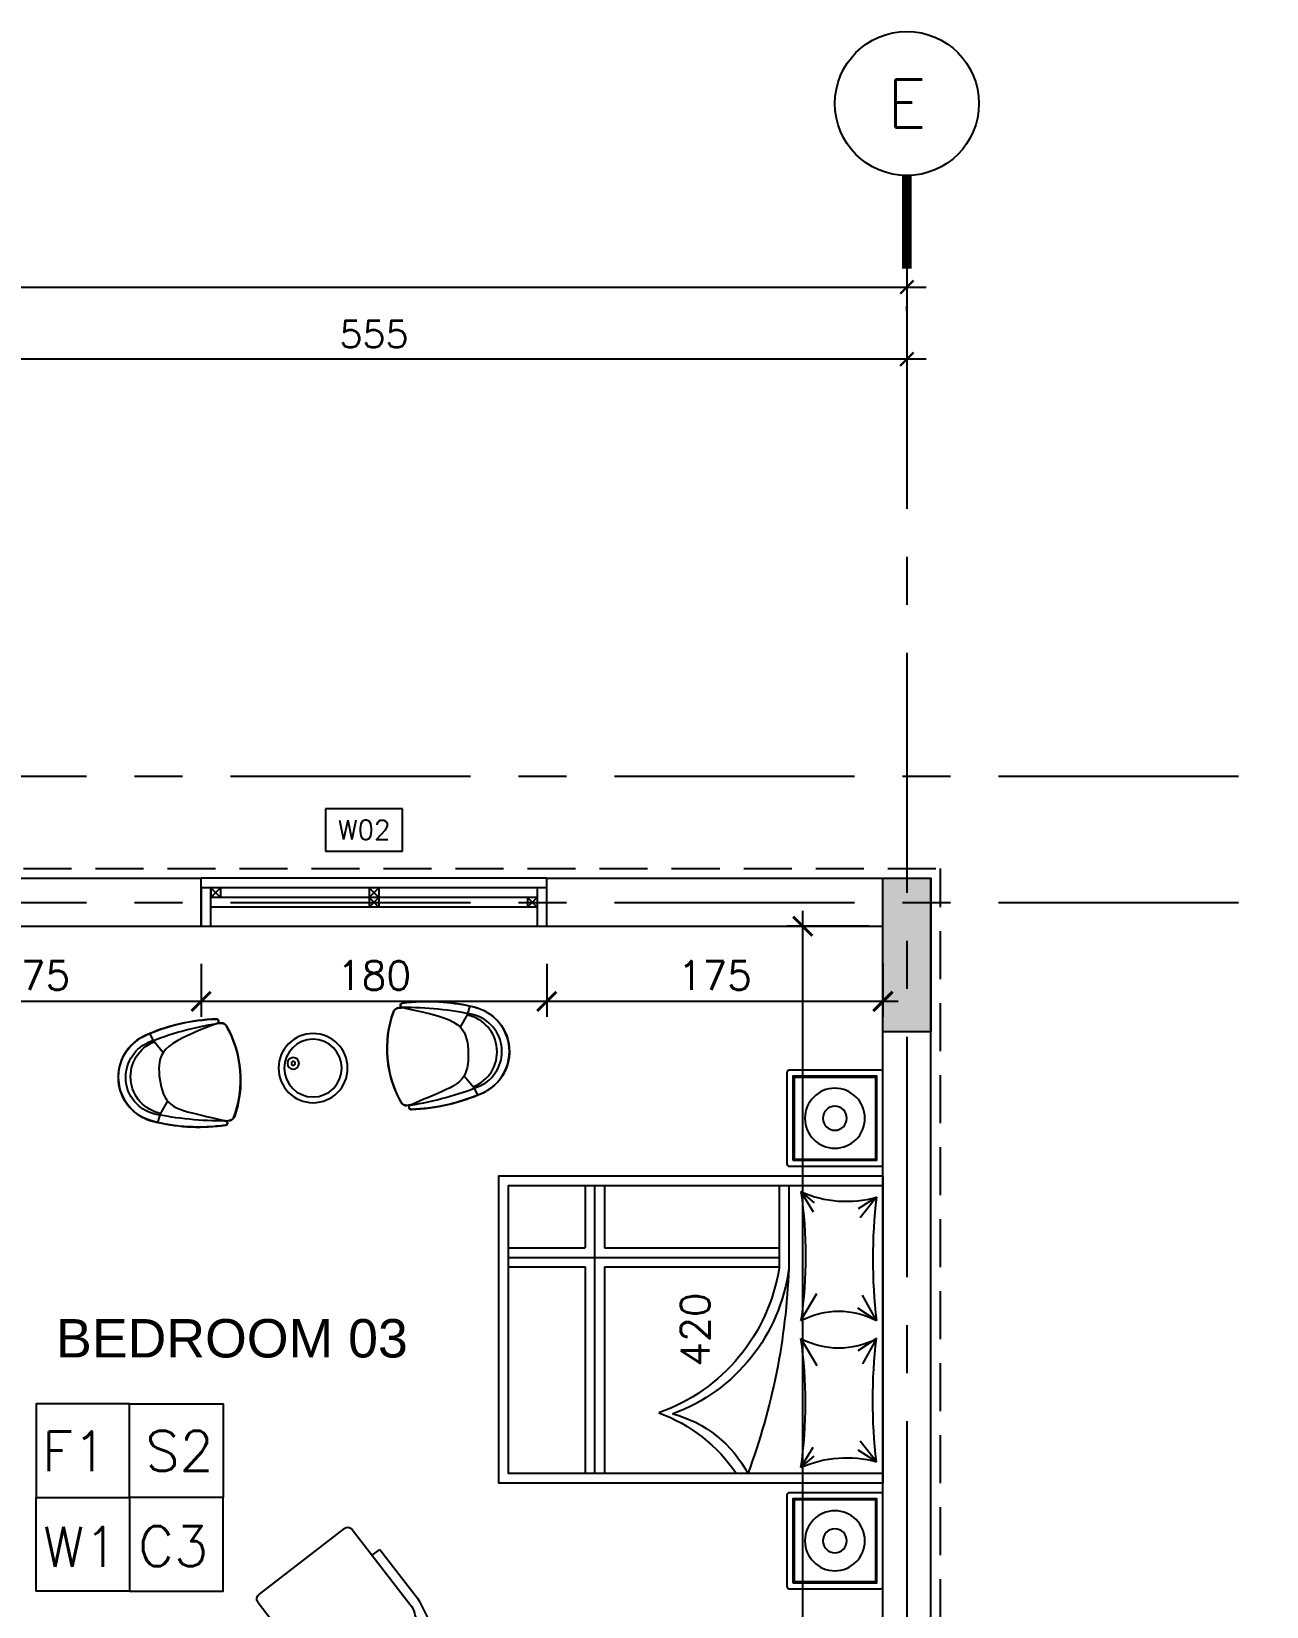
# Model space of a CAD drawing. Header units: centimetres. Extents: x -2093 to 438, y -64 to 4985.
# Drawn here: x -873 to -230, y 2264 to 3084 of the extents above; entities that cross this region are included whole.
import ezdxf
from ezdxf.enums import TextEntityAlignment as Align
from ezdxf.xclip import XClip

# ---------------------------------------------------------------- set-up
doc = ezdxf.new("R2010")
doc.units = ezdxf.units.CM
doc.header["$LTSCALE"] = 100
doc.header["$MEASUREMENT"] = 0
doc.header["$XCLIPFRAME"] = 0
for name, pattern in [('A0-01 FLOOR PLANS$0$HIDDEN', [0.375, 0.25, -0.125]), ('GRID$0$GRID$0$XREF GRID$0$GRIDS$0$CENTER', [2, 1.25, -0.25, 0.25, -0.25]), ('GRID$0$GRIDS$0$CENTER', [2, 1.25, -0.25, 0.25, -0.25])]:
    doc.linetypes.add(name, pattern=pattern)
for name, color, linetype in [('$0$SCHEDUALE LINES-01', 2, 'Continuous'), ('A0-01 FLOOR PLANS$0$CAR', 1, 'Continuous'), ('A0-01 FLOOR PLANS$0$DIM IN', 1, 'Continuous'), ('A0-01 FLOOR PLANS$0$FURN', 21, 'Continuous'), ('A0-01 FLOOR PLANS$0$FURNITURE', 111, 'Continuous'), ('A0-01 FLOOR PLANS$0$HIDDEN -03', 8, 'A0-01 FLOOR PLANS$0$HIDDEN'), ('A0-01 FLOOR PLANS$0$TEXT', 3, 'Continuous'), ('A0-01 FLOOR PLANS$0$TEXT-SCHED', 3, 'Continuous'), ('A0-01 FLOOR PLANS$0$WALL-01', 7, 'Continuous'), ('A0-01 FLOOR PLANS$0$WALL-03', 2, 'Continuous'), ('A0-01 FLOOR PLANS$0$WINDOW', 1, 'Continuous'), ('DIM IN', 1, 'Continuous'), ('GRID$0$DIM IN', 1, 'Continuous'), ('GRID$0$GRID', 11, 'GRID$0$GRIDS$0$CENTER'), ('GRID$0$XREF GRID', 11, 'GRID$0$GRID$0$XREF GRID$0$GRIDS$0$CENTER'), ('TEXT', 3, 'Continuous'), ('XREF GF COL$0$COLUMN', 6, 'Continuous'), ('XREF GF COL$0$COLUMN HATCH', 201, 'Continuous')]:
    doc.layers.add(name, color=color, linetype=linetype)
doc.styles.add('A0-01 FLOOR PLANS$0$22', font='romans.shx')
doc.styles.add('A0-01 FLOOR PLANS$0$A0-01 GROUND FLOOR PLAN - For Entry modification$0$ROMANS', font='romans')
doc.styles.add('A0-01 FLOOR PLANS$0$ART-PS-1', font='arial.ttf', dxfattribs={"height": 20})
doc.styles.add('GRID$0$GRIDS$0$18', font='romans.shx', dxfattribs={"width": 0.85, "height": 15})
doc.styles.add('GRID$0$ROMANS', font='romans')
doc.styles.add('ROMANS', font='romans')
doc.dimstyles.new('A0-01 FLOOR PLANS$0$100', dxfattribs={"dimtxt": 15, "dimasz": 10, "dimexe": 8, "dimexo": 12, "dimgap": 6, "dimtad": 1, "dimdec": 0, "dimzin": 0, "dimdsep": 46, "dimtxsty": 'A0-01 FLOOR PLANS$0$22', "dimblk": 'A0-01 FLOOR PLANS$0$_ARCHTICK', "dimcen": 30, "dimdle": 8, "dimclrd": 1, "dimclre": 1, "dimclrt": 2, "dimadec": 0, "dimazin": 0, "dimtfac": 1, "dimtdec": 0, "dimtmove": 2, "dimatfit": 3, "dimldrblk": 'A0-01 FLOOR PLANS$0$_OBLIQUE', "dimfxl": 100, "dimtolj": 1, "dimtzin": 0, "dimarcsym": 0})
doc.dimstyles.new('A0-01 FLOOR PLANS$0$A0-01 GROUND FLOOR PLAN - For Entry modification$0$text', dxfattribs={"dimtxt": 18, "dimasz": 10, "dimexe": 10, "dimexo": 10, "dimgap": -6, "dimtad": 1, "dimtih": 1, "dimtoh": 1, "dimdec": 0, "dimdsep": 46, "dimtxsty": 'A0-01 FLOOR PLANS$0$A0-01 GROUND FLOOR PLAN - For Entry modification$0$ROMANS', "dimblk1": 'A0-01 FLOOR PLANS$0$A0-01 GROUND FLOOR PLAN - For Entry modification$0$_ARCHTICK', "dimblk2": 'A0-01 FLOOR PLANS$0$A0-01 GROUND FLOOR PLAN - For Entry modification$0$_ARCHTICK', "dimsah": 1, "dimcen": 25, "dimdle": 10, "dimse1": 1, "dimse2": 1, "dimsd1": 1, "dimsd2": 1, "dimclrd": 1, "dimclre": 1, "dimclrt": 2, "dimadec": 0, "dimazin": 0, "dimtfac": 1, "dimtdec": 0, "dimtmove": 2, "dimatfit": 3, "dimldrblk": 'A0-01 FLOOR PLANS$0$A0-01 GROUND FLOOR PLAN - For Entry modification$0$_ARCHTICK', "dimfxl": 1, "dimtolj": 1, "dimtzin": 0, "dimarcsym": 0})
doc.dimstyles.new('GRID$0$AS-17-100', dxfattribs={"dimtxt": 14, "dimasz": 7, "dimexe": 10, "dimexo": 25, "dimgap": 6, "dimtad": 1, "dimtoh": 1, "dimdec": 0, "dimdsep": 46, "dimtxsty": 'GRID$0$ROMANS', "dimblk1": 'GRID$0$_ARCHTICK', "dimblk2": 'GRID$0$_ARCHTICK', "dimsah": 1, "dimcen": 25, "dimdle": 10, "dimclrd": 1, "dimclre": 1, "dimclrt": 2, "dimadec": 0, "dimazin": 0, "dimtfac": 1, "dimtdec": 0, "dimtofl": 0, "dimtmove": 2, "dimatfit": 3, "dimldrblk": 'GRID$0$_ARCHTICK', "dimfxl": 1, "dimtolj": 1, "dimtzin": 0, "dimarcsym": 0})

# ---------------------------------------------------------------- blocks, each defined once
blk = doc.blocks.new('A0-01 FLOOR PLANS$0$W05')
at = {"layer": 'A0-01 FLOOR PLANS$0$WINDOW'}
for p, q in [((-650, 1615), (-650, 1445)), ((-645, 1615), (-645, 1445)), ((-645, 1615), (-640, 1615)), ((-640, 1615), (-645, 1610)), ((-645, 1615), (-640, 1610)), ((-645, 1610), (-640, 1610)), ((-640, 1615), (-640, 1445)), ((-630, 1445), (-630, 1615)), ((-650, 1532.5), (-645, 1532.5)), ((-645, 1527.5), (-650, 1532.5)), ((-650, 1527.5), (-645, 1532.5)), ((-650, 1527.5), (-645, 1527.5)), ((-645, 1532.5), (-640, 1532.5)), ((-640, 1532.5), (-645, 1527.5)), ((-645, 1532.5), (-640, 1527.5)), ((-645, 1527.5), (-640, 1527.5)), ((-650, 1450), (-645, 1450)), ((-645, 1450), (-650, 1445)), ((-650, 1450), (-645, 1445)), ((-650, 1445), (-645, 1445))]:
    blk.add_line(p, q, dxfattribs=at)
for points in [[(-650, 1615), (-630, 1615), (-630, 1620), (-650, 1620)], [(-650, 1440), (-630, 1440), (-630, 1445), (-650, 1445)]]:
    blk.add_lwpolyline(points, close=True, dxfattribs=at)
blk = doc.blocks.new('XREF GF COL')
at = {"layer": 'XREF GF COL$0$COLUMN HATCH'}
blk.add_hatch(color=256, dxfattribs=at).paths.add_polyline_path([(-10714.7, 2643), (-10739.7, 2643), (-10739.7, 2563), (-10714.7, 2563)])
at = {"layer": 'XREF GF COL$0$COLUMN'}
blk.add_lwpolyline([(-10739.7, 2643), (-10714.7, 2643), (-10714.7, 2563), (-10739.7, 2563)], close=True, dxfattribs=at)
blk = doc.blocks.new('GRID$0$_ARCHTICK')
at = {"color": 0, "linetype": 'ByBlock', "const_width": 0.15}
blk.add_lwpolyline([(-0.5, -0.5), (0.5, 0.5)], dxfattribs=at)
blk = doc.blocks.new('*D442')
at = {"layer": 'Defpoints', "color": 0, "transparency": 16777216}
for p in [(-972.5, 2930.59, 0), (-417.5, 2930.59, 0), (-972.5, 2913.26)]:
    blk.add_point(p, dxfattribs=at)
at = {"layer": 'GRID$0$DIM IN', "color": 1, "lineweight": -2, "transparency": 16777216}
for p, q in [((-407.5, 2913.26), (-982.5, 2913.26)), ((-972.5, 2905.59), (-972.5, 2903.26)), ((-417.5, 2905.59), (-417.5, 2903.26))]:
    blk.add_line(p, q, dxfattribs=at)
at = {"layer": 'GRID$0$DIM IN', "color": 1, "lineweight": -2, "transparency": 16777216, "xscale": 7, "yscale": 7, "zscale": 7, "rotation": 180}
blk.add_blockref('GRID$0$_ARCHTICK', (-972.5, 2913.26), dxfattribs=at)
at = {"layer": 'GRID$0$DIM IN', "color": 1, "lineweight": -2, "transparency": 16777216, "xscale": 7, "yscale": 7, "zscale": 7}
blk.add_blockref('GRID$0$_ARCHTICK', (-417.5, 2913.26), dxfattribs=at)
at = {"layer": 'GRID$0$DIM IN', "color": 2, "transparency": 16777216, "insert": (-695, 2926.26), "char_height": 14, "attachment_point": 5, "style": 'GRID$0$ROMANS'}
blk.add_mtext('\\A1;555', dxfattribs=at)
blk = doc.blocks.new('*D436')
at = {"layer": 'Defpoints', "color": 0, "transparency": 16777216}
for p in [(-1767.5, 2963.34, 0), (-417.5, 2963.34, 0), (-417.5, 2950.81)]:
    blk.add_point(p, dxfattribs=at)
at = {"layer": 'GRID$0$DIM IN', "color": 1, "lineweight": -2, "transparency": 16777216}
for p, q in [((-1777.5, 2950.81), (-407.5, 2950.81)), ((-1767.5, 2938.34), (-1767.5, 2940.81)), ((-417.5, 2938.34), (-417.5, 2940.81))]:
    blk.add_line(p, q, dxfattribs=at)
at = {"layer": 'GRID$0$DIM IN', "color": 1, "lineweight": -2, "transparency": 16777216, "xscale": 7, "yscale": 7, "zscale": 7, "rotation": 180}
blk.add_blockref('GRID$0$_ARCHTICK', (-1767.5, 2950.81), dxfattribs=at)
at = {"layer": 'GRID$0$DIM IN', "color": 1, "lineweight": -2, "transparency": 16777216, "xscale": 7, "yscale": 7, "zscale": 7}
blk.add_blockref('GRID$0$_ARCHTICK', (-417.5, 2950.81), dxfattribs=at)
at = {"layer": 'GRID$0$DIM IN', "color": 2, "transparency": 16777216, "insert": (-1092.5, 2963.81), "char_height": 14, "attachment_point": 5, "style": 'GRID$0$ROMANS'}
blk.add_mtext('\\A1;1350', dxfattribs=at)
blk = doc.blocks.new('A0-01 FLOOR PLANS$0$Fur_Bed_200x160_01')
for p, q in [((-68.91, -3.34), (-58.12, -11.81)), ((-68.91, -3.34), (-62.83, -12.93)), ((-4.67, -3.34), (-17.88, -10.68)), ((-4.67, -3.34), (-11.07, -13.05)), ((4.67, -3.34), (11.07, -13.05)), ((4.67, -3.34), (17.88, -10.68)), ((68.91, -3.34), (58.12, -11.81)), ((68.91, -3.34), (62.83, -12.93)), ((-71.79, -42.65), (-65.95, -35.73)), ((-71.79, -42.65), (-61.28, -36.25)), ((-4.67, -42.65), (-18.75, -34.35)), ((4.67, -42.65), (18.75, -34.35)), ((71.79, -42.65), (61.28, -36.25)), ((71.79, -42.65), (65.95, -35.73)), ((75, -54.06), (32.12, -54.06)), ((32.59, -145), (32.59, -54.06)), ((37.59, -195), (37.59, -54.06)), ((42.59, -145), (42.59, -54.06)), ((32.59, -145), (-75, -145)), ((75, -145), (42.59, -145)), ((-75, -150), (75, -150)), ((32.59, -155), (-75, -155)), ((32.59, -195), (32.59, -155)), ((75, -155), (42.59, -155)), ((42.59, -195), (42.59, -155))]:
    blk.add_line(p, q)
blk.add_lwpolyline([(-80, 0), (-80, -200), (80, -200), (80, 0)], close=True)
blk.add_lwpolyline([(-75, 0), (-75, -195), (75, -195), (75, 0)])
for points in [[(-71.79, -42.65, 0.175461), (-68.91, -3.34)], [(-68.91, -3.34, 0.059544), (-4.67, -3.34)], [(-4.67, -42.65, -0.248743), (-4.67, -3.34)], [(68.91, -3.34, -0.059544), (4.67, -3.34)], [(4.67, -42.65, 0.248743), (4.67, -3.34)], [(71.79, -42.65, -0.175461), (68.91, -3.34)], [(-71.79, -42.65, -0.069628), (-4.67, -42.65)], [(71.79, -42.65, 0.069628), (4.67, -42.65)], [(75, -49.06), (31.73, -49.06, 0.27978), (-43.93, -109.32, 0.210515), (-75, -70.38)]]:
    blk.add_lwpolyline(points, format="xyb")
for centre, radius, start, end in [((44.13, -388.98), 340.14, 92.08941, 110.50142), ((46.89, -148.7), 95.79, 98.87525, 160.42521), ((-122.14, -145.92), 84.06, 20.41051, 55.89011)]:
    blk.add_arc(centre, radius, start, end)
blk = doc.blocks.new('A0-01 FLOOR PLANS$0$CT2')
at = {"layer": 'A0-01 FLOOR PLANS$0$FURNITURE'}
blk.add_lwpolyline([(-0.88, -0.37), (-48.38, -0.37, -0.414214), (-49.63, 0.88), (-49.63, 48.38, -0.414214), (-48.38, 49.63), (-0.88, 49.63, -0.414214), (0.37, 48.38), (0.37, 0.88, -0.414214)], format="xyb", close=True, dxfattribs=at)
for points in [[(-2.76, 2.76), (-46.51, 2.76), (-46.51, 46.51), (-2.76, 46.51)], [(-3.38, 3.38), (-45.88, 3.38), (-45.88, 45.88), (-3.38, 45.88)]]:
    blk.add_lwpolyline(points, close=True, dxfattribs=at)
for radius in [15.62, 6.25]:
    blk.add_circle((-24.63, 24.63), radius, dxfattribs=at)
blk = doc.blocks.new('A0-01 FLOOR PLANS$0$CHAIR-01')
at = {"layer": 'A0-01 FLOOR PLANS$0$FURN', "color": 8}
for p, q in [((-333, 118), (-317, 136)), ((-559, -266), (-608, -249)), ((-559, -266), (-454, -277)), ((168, -311), (184, -292)), ((-175, -594), (-203, -492)), ((-175, -594), (-151, -640))]:
    blk.add_line(p, q, dxfattribs=at)
at = {"layer": 'A0-01 FLOOR PLANS$0$FURN', "color": 0}
blk.add_lwpolyline([(-608, -249, -0.09093), (-357, 134, -0.359078), (-339, 136, -0.394223), (-334, 115, -0.026865), (-317, 136, -0.144166), (-298, 148, -0.072981), (-287, 150, -0.115079), (0, 0, -0.106742), (190, -249, -0.110134), (194, -266, -0.178529), (184, -292, -0.032674), (168, -311, -0.142179), (176, -308, -0.206364), (187, -313, -0.359078), (189, -332, -0.049512), (18, -514, -0.041643), (-151, -640, -0.154113), (-336, -700, -0.178112), (-534, -627, -0.21988), (-642, -393, -0.111268), (-608, -249)], format="xyb", close=True, dxfattribs=at)
at = {"layer": 'A0-01 FLOOR PLANS$0$FURN', "color": 8}
blk.add_lwpolyline([(168, -311), (107, -351), (52, -386), (2, -416), (-41, -440), (-80, -460), (-115, -475), (-147, -485), (-175, -491), (-201, -492), (-226, -490), (-249, -485), (-270, -476), (-290, -465), (-310, -452), (-328, -438), (-347, -422), (-365, -405), (-382, -388), (-399, -370), (-414, -351), (-428, -331), (-439, -311), (-448, -291), (-454, -270), (-457, -248), (-457, -226), (-454, -203), (-448, -179), (-441, -154), (-432, -127), (-421, -99), (-409, -69), (-396, -37), (-383, -5), (-370, 26), (-359, 55), (-348, 80), (-340, 100), (-335, 113), (-333, 118)], dxfattribs=at)
for centre, radius, start, end in [((563, -741), 1270, 136.4407, 159.0474), ((1458, -1196), 2221, 143.7588, 156.3468), ((-347, 124), 15, 336.6535, 134.6703), ((-287, 110), 40, 73.8819, 139.5107), ((-482, -564), 742, 25.1396, 73.8819), ((-336, -393), 306, 159.6158, 299.591), ((-336, -393), 256, 159.6885, 299.3334), ((-316, -371), 253, 155.8538, 302.9173), ((-1408, 1251), 2219, 302.6677, 315.2697), ((176, -323), 15, 324.3512, 122.368), ((176, -323), 15, 324.3512, 122.368), ((154, -266), 40, 319.5107, 25.1396), ((-817, 437), 1266, 299.985, 322.6145), ((-503, -591), 2.24, 25.1396, 73.8819), ((-482, -564), 2.24, 25.1396, 73.8819)]:
    blk.add_arc(centre, radius, start, end, dxfattribs=at)
blk = doc.blocks.new('A0-01 FLOOR PLANS$0$EWEWE')
at = {"layer": 'A0-01 FLOOR PLANS$0$FURNITURE', "xscale": 0.07730495050062543, "yscale": 0.07730495050062543, "zscale": 0.07730495050062543, "rotation": 95.64858632797088}
blk.add_blockref('A0-01 FLOOR PLANS$0$CHAIR-01', (-49.06, 11.48), dxfattribs=at)
blk = doc.blocks.new('A0-01 FLOOR PLANS$0$FW')
at = {"layer": 'A0-01 FLOOR PLANS$0$FURNITURE'}
for centre, radius in [((-12.45, 8.37), 18), ((-12.45, 8.37), 15), ((-2.38, 11.7), 3), ((-2.38, 11.7), 1)]:
    blk.add_circle(centre, radius, dxfattribs=at)
at = {"layer": 'A0-01 FLOOR PLANS$0$CAR', "xscale": -1, "rotation": 325.1934876677047}
blk.add_blockref('A0-01 FLOOR PLANS$0$EWEWE', (-98.33, 28.92), dxfattribs=at)
at = {"layer": 'A0-01 FLOOR PLANS$0$CAR', "rotation": 34.80651233229532}
blk.add_blockref('A0-01 FLOOR PLANS$0$EWEWE', (72.29, 28.92), dxfattribs=at)
blk = doc.blocks.new('A0-01 FLOOR PLANS$0$Fur_ArmChair_93x72_01')
for p, q in [((-8.87, 0), (9.06, 0.01)), ((-8.87, -3), (9.06, -2.99)), ((-32.72, -24.67), (-27.25, -13.09)), ((-28.95, -26.54), (-25.04, -13.64)), ((28.14, -26.54), (24.23, -13.64)), ((32.72, -24.66), (27.25, -13.08)), ((-36, -73), (-36, -40.86)), ((-31, -90), (-31, -40.86)), ((-24.16, -33), (23.35, -32.99)), ((31, -89.99), (31, -40.85)), ((36, -72.99), (36, -40.85)), ((-31, -73), (-36, -73)), ((31, -72.99), (36, -72.99)), ((28, -92.99), (-28, -93))]:
    blk.add_line(p, q)
for centre, radius, start, end in [((-8.97, -19.28), 19.28, 89.72231, 159.37893), ((8.97, -19.27), 19.28, 20.62116, 90.2777), ((-8.87, -20.59), 17.6, 89.39618, 156.74471), ((8.97, -19.25), 16.26, 20.17632, 90.33632), ((-31.77, -10.96), 5, 334.70191, 342.16663), ((31.77, -10.95), 5, 197.83337, 205.29809), ((98.01, -58.86), 135.21, 165.74487, 172.34943), ((-28.2, -26.8), 5, 154.70191, 165.74882), ((-16, -40.86), 15, 141.42279, 180), ((-24.16, -28), 5, 163.09266, 269.97448), ((23.35, -27.99), 5, 270, 16.8584), ((15.57, -40.92), 15.43, 0.25371, 40.13085), ((28.2, -26.8), 5, 14.25118, 25.29809), ((-98.01, -58.85), 135.22, 7.65061, 14.25118), ((-28, -90), 3, 180, 270), ((28, -89.99), 3, 270, 0)]:
    blk.add_arc(centre, radius, start, end)
blk = doc.blocks.new('A0-01 FLOOR PLANS$0$_ARCHTICK')
at = {"color": 0, "linetype": 'ByBlock', "const_width": 0.15}
blk.add_lwpolyline([(-0.5, -0.5), (0.5, 0.5)], dxfattribs=at)
blk = doc.blocks.new('*D274')
at = {"layer": 'A0-01 FLOOR PLANS$0$DIM IN', "color": 1, "lineweight": -2, "transparency": 16777216}
for p, q in [((-471.77, 2190), (-471.77, 2626)), ((-437.25, 2618), (-479.77, 2618)), ((-437.25, 2198), (-479.77, 2198))]:
    blk.add_line(p, q, dxfattribs=at)
at = {"layer": 'Defpoints', "color": 0, "transparency": 16777216}
for p in [(-471.77, 2618), (-425.25, 2618), (-425.25, 2198)]:
    blk.add_point(p, dxfattribs=at)
at = {"layer": 'A0-01 FLOOR PLANS$0$DIM IN', "color": 1, "lineweight": -2, "transparency": 16777216, "xscale": 10, "yscale": 10, "zscale": 10}
for p, rotation in [((-471.77, 2618), 90), ((-471.77, 2198), 270)]:
    blk.add_blockref('A0-01 FLOOR PLANS$0$_ARCHTICK', p, dxfattribs=dict(at, rotation=rotation))
at = {"layer": 'A0-01 FLOOR PLANS$0$DIM IN', "color": 2, "transparency": 16777216, "insert": (-527.77, 2408), "char_height": 15, "attachment_point": 5, "rotation": 90, "style": 'A0-01 FLOOR PLANS$0$22'}
blk.add_mtext('\\A1;420', dxfattribs=at)
blk = doc.blocks.new('A0-01 FLOOR PLANS$0$_OBLIQUE')
at = {"color": 0, "linetype": 'ByBlock'}
blk.add_line((-0.5, -0.5), (0.5, 0.5), dxfattribs=at)
blk = doc.blocks.new('*D275')
at = {"layer": 'A0-01 FLOOR PLANS$0$DIM IN', "color": 1, "lineweight": -2, "transparency": 16777216}
for p, q in [((-605, 2598.48), (-605, 2570.85)), ((-430, 2598.66), (-430, 2570.85)), ((-422, 2578.85), (-613, 2578.85))]:
    blk.add_line(p, q, dxfattribs=at)
at = {"layer": 'Defpoints', "color": 0, "transparency": 16777216}
for p in [(-605, 2610.48), (-430, 2610.66), (-605, 2578.85)]:
    blk.add_point(p, dxfattribs=at)
at = {"layer": 'A0-01 FLOOR PLANS$0$DIM IN', "color": 1, "lineweight": -2, "transparency": 16777216, "xscale": 10, "yscale": 10, "zscale": 10, "rotation": 180}
blk.add_blockref('A0-01 FLOOR PLANS$0$_ARCHTICK', (-605, 2578.85), dxfattribs=at)
at = {"layer": 'A0-01 FLOOR PLANS$0$DIM IN', "color": 1, "lineweight": -2, "transparency": 16777216, "xscale": 10, "yscale": 10, "zscale": 10}
blk.add_blockref('A0-01 FLOOR PLANS$0$_ARCHTICK', (-430, 2578.85), dxfattribs=at)
at = {"layer": 'A0-01 FLOOR PLANS$0$DIM IN', "color": 2, "transparency": 16777216, "insert": (-517.5, 2592.35), "char_height": 15, "attachment_point": 5, "style": 'A0-01 FLOOR PLANS$0$22'}
blk.add_mtext('\\A1;175', dxfattribs=at)
blk = doc.blocks.new('*D276')
at = {"layer": 'A0-01 FLOOR PLANS$0$DIM IN', "color": 1, "lineweight": -2, "transparency": 16777216}
for p, q in [((-785, 2598.48), (-785, 2570.85)), ((-605, 2598.48), (-605, 2570.85)), ((-597, 2578.85), (-793, 2578.85))]:
    blk.add_line(p, q, dxfattribs=at)
at = {"layer": 'Defpoints', "color": 0, "transparency": 16777216}
for p in [(-785, 2610.48), (-605, 2610.48), (-785, 2578.85)]:
    blk.add_point(p, dxfattribs=at)
at = {"layer": 'A0-01 FLOOR PLANS$0$DIM IN', "color": 1, "lineweight": -2, "transparency": 16777216, "xscale": 10, "yscale": 10, "zscale": 10, "rotation": 180}
blk.add_blockref('A0-01 FLOOR PLANS$0$_ARCHTICK', (-785, 2578.85), dxfattribs=at)
at = {"layer": 'A0-01 FLOOR PLANS$0$DIM IN', "color": 1, "lineweight": -2, "transparency": 16777216, "xscale": 10, "yscale": 10, "zscale": 10}
blk.add_blockref('A0-01 FLOOR PLANS$0$_ARCHTICK', (-605, 2578.85), dxfattribs=at)
at = {"layer": 'A0-01 FLOOR PLANS$0$DIM IN', "color": 2, "transparency": 16777216, "insert": (-695, 2592.35), "char_height": 15, "attachment_point": 5, "style": 'A0-01 FLOOR PLANS$0$22'}
blk.add_mtext('\\A1;180', dxfattribs=at)
blk = doc.blocks.new('*D277')
at = {"layer": 'A0-01 FLOOR PLANS$0$DIM IN', "color": 1, "lineweight": -2, "transparency": 16777216}
for p, q in [((-960, 2598.48), (-960, 2570.85)), ((-785, 2598.48), (-785, 2570.85)), ((-777, 2578.85), (-968, 2578.85))]:
    blk.add_line(p, q, dxfattribs=at)
at = {"layer": 'Defpoints', "color": 0, "transparency": 16777216}
for p in [(-960, 2610.48), (-785, 2610.48), (-960, 2578.85)]:
    blk.add_point(p, dxfattribs=at)
at = {"layer": 'A0-01 FLOOR PLANS$0$DIM IN', "color": 1, "lineweight": -2, "transparency": 16777216, "xscale": 10, "yscale": 10, "zscale": 10, "rotation": 180}
blk.add_blockref('A0-01 FLOOR PLANS$0$_ARCHTICK', (-960, 2578.85), dxfattribs=at)
at = {"layer": 'A0-01 FLOOR PLANS$0$DIM IN', "color": 1, "lineweight": -2, "transparency": 16777216, "xscale": 10, "yscale": 10, "zscale": 10}
blk.add_blockref('A0-01 FLOOR PLANS$0$_ARCHTICK', (-785, 2578.85), dxfattribs=at)
at = {"layer": 'A0-01 FLOOR PLANS$0$DIM IN', "color": 2, "transparency": 16777216, "insert": (-872.5, 2592.35), "char_height": 15, "attachment_point": 5, "style": 'A0-01 FLOOR PLANS$0$22'}
blk.add_mtext('\\A1;175', dxfattribs=at)
blk = doc.blocks.new('*D303')
at = {"layer": 'A0-01 FLOOR PLANS$0$TEXT-SCHED', "color": 1, "lineweight": -2, "transparency": 16777216}
for p, q in [((-680.1, 2679.14), (-720.2, 2679.14)), ((-720.2, 2679.14), (-720.2, 2657.14)), ((-680.1, 2657.14), (-680.1, 2679.14)), ((-720.2, 2657.14), (-680.1, 2657.14))]:
    blk.add_line(p, q, dxfattribs=at)
at = {"layer": 'Defpoints', "color": 0, "transparency": 16777216}
blk.add_point((-700.15, 2668.14), dxfattribs=at)
blk.add_point((-700.15, 2668.14), dxfattribs=at)
blk.add_point((-700.15, 2668.14), dxfattribs=at)
at = {"layer": 'A0-01 FLOOR PLANS$0$TEXT-SCHED', "color": 2, "transparency": 16777216, "insert": (-700.15, 2668.14), "char_height": 8, "width": 47.1429, "attachment_point": 5, "style": 'A0-01 FLOOR PLANS$0$A0-01 GROUND FLOOR PLAN - For Entry modification$0$ROMANS'}
blk.add_mtext('\\A1;{\\H1.25x;W02}', dxfattribs=at)
blk = doc.blocks.new('A0-01 FLOOR PLANS$0$A0-01 GROUND FLOOR PLAN - For Entry modification$0$_ARCHTICK')
at = {"color": 0, "linetype": 'ByBlock', "const_width": 0.15}
blk.add_lwpolyline([(-0.5, -0.5), (0.5, 0.5)], dxfattribs=at)
blk = doc.blocks.new('GRID')
at = {"layer": 'GRID$0$XREF GRID'}
for p, q in [((-417.5, 2960.33, 0), (-417.5, 522.76)), ((-1969.8, 2696.16), (-230.24, 2696.16)), ((-1969.8, 2630.32), (-230.24, 2630.32))]:
    blk.add_line(p, q, dxfattribs=at)
at = {"layer": 'GRID$0$XREF GRID', "color": 3, "linetype": 'Continuous', "const_width": 5, "elevation": 0}
blk.add_lwpolyline([(-417.5, 3008.88), (-417.5, 2960.33)], dxfattribs=at)
at = {"layer": 'GRID$0$XREF GRID', "color": 3, "linetype": 'Continuous'}
blk.add_circle((-417.5, 3046.38, 0), 37.5, dxfattribs=at)
at = {"layer": 'GRID$0$GRID', "color": 4, "linetype": 'Continuous', "style": 'GRID$0$GRIDS$0$18'}
blk.add_text('E', height=25, dxfattribs=at).set_placement((-417.5, 3046.38, 0), align=Align.MIDDLE)
at = {"layer": 'GRID$0$DIM IN'}
for base, p1, p2, picture, middle in [((-417.5, 2950.81), (-1767.5, 2963.34, 0), (-417.5, 2963.34, 0), '*D436', (-1092.5, 2963.81)), ((-972.5, 2913.26), (-417.5, 2930.59, 0), (-972.5, 2930.59, 0), '*D442', (-695, 2926.26))]:
    dim = blk.add_linear_dim(base=base, p1=p1, p2=p2, dimstyle='GRID$0$AS-17-100', dxfattribs=at)
    dim.commit()
    dim.dimension.update_dxf_attribs({"geometry": picture, "text_midpoint": middle})
blk = doc.blocks.new('A0-01 FLOOR PLANS')
at = {"layer": 'A0-01 FLOOR PLANS$0$HIDDEN -03'}
for p in [(-990, 2648), (-400, 753)]:
    blk.add_line(p, (-400, 2648), dxfattribs=at)
at = {"layer": 'A0-01 FLOOR PLANS$0$WALL-01'}
for p, q in [((-985, 2643), (-785, 2643)), ((-785, 2618), (-785, 2643)), ((-605, 2618), (-605, 2643)), ((-605, 2643), (-405, 2643)), ((-405, 2063), (-405, 2643)), ((-960, 2618), (-785, 2618)), ((-605, 2618), (-430, 2618)), ((-430, 2198), (-430, 2618))]:
    blk.add_line(p, q, dxfattribs=at)
at = {"layer": 'A0-01 FLOOR PLANS$0$WALL-03'}
blk.add_line((-605, 2643), (-785, 2643), dxfattribs=at)
at = {"xscale": -0.999999999999999, "rotation": 4.876446145335204}
blk.add_blockref('A0-01 FLOOR PLANS$0$FW', (-738.43, 2534.72), dxfattribs=at)
at = {"layer": 'A0-01 FLOOR PLANS$0$CAR', "xscale": -1}
for p in [(-479.63, 2493.37), (-479.63, 2273.37)]:
    blk.add_blockref('A0-01 FLOOR PLANS$0$CT2', p, dxfattribs=at)
at = {"layer": 'A0-01 FLOOR PLANS$0$FURNITURE'}
for name, p, xscale, rotation in [('A0-01 FLOOR PLANS$0$Fur_Bed_200x160_01', (-430, 2408), -1, 270), ('A0-01 FLOOR PLANS$0$Fur_ArmChair_93x72_01', (-675.8, 2213.74), -0.9999999999999958, 217.7577013101007)]:
    blk.add_blockref(name, p, dxfattribs=dict(at, xscale=xscale, rotation=rotation))
at = {"layer": 'A0-01 FLOOR PLANS$0$WALL-01'}
blk.add_blockref('GRID', (0, 0), dxfattribs=at)
at = {"layer": 'A0-01 FLOOR PLANS$0$WINDOW'}
blk.add_blockref('XREF GF COL', (10309.7, 0), dxfattribs=at)
at = {"layer": 'A0-01 FLOOR PLANS$0$WINDOW', "rotation": 270}
blk.add_blockref('A0-01 FLOOR PLANS$0$W05', (-2225, 1988), dxfattribs=at)
at = {"layer": 'A0-01 FLOOR PLANS$0$TEXT', "style": 'A0-01 FLOOR PLANS$0$ART-PS-1'}
blk.add_text('BEDROOM 03', height=20, dxfattribs=at).set_placement((-860.59, 2393.44))
at = {"layer": 'A0-01 FLOOR PLANS$0$DIM IN'}
dim = blk.add_linear_dim(base=(-471.77, 2618), p1=(-425.25, 2198), p2=(-425.25, 2618), angle=90, dimstyle='A0-01 FLOOR PLANS$0$100', override={"dimfxl": 0.075}, dxfattribs=at)
dim.commit()
dim.dimension.update_dxf_attribs({"geometry": '*D274', "text_midpoint": (-527.77, 2408), "dimtype": 128})
for base, p1, p2, picture, middle in [((-960, 2578.85), (-785, 2610.48), (-960, 2610.48), '*D277', (-872.5, 2592.35)), ((-785, 2578.85), (-605, 2610.48), (-785, 2610.48), '*D276', (-695, 2592.35)), ((-605, 2578.85), (-430, 2610.66), (-605, 2610.48), '*D275', (-517.5, 2592.35))]:
    dim = blk.add_linear_dim(base=base, p1=p1, p2=p2, dimstyle='A0-01 FLOOR PLANS$0$100', override={"dimfxl": 0.075}, dxfattribs=at)
    dim.commit()
    dim.dimension.update_dxf_attribs({"geometry": picture, "text_midpoint": middle})
at = {"layer": 'A0-01 FLOOR PLANS$0$TEXT-SCHED'}
dim = blk.add_linear_dim(base=(-700.15, 2668.14), p1=(-700.15, 2668.14), p2=(-700.15, 2668.14), text='{\\H1.25x;W02}', dimstyle='A0-01 FLOOR PLANS$0$A0-01 GROUND FLOOR PLAN - For Entry modification$0$text', override={"dimtxt": 8, "dimgap": -6, "dimclrt": 2}, dxfattribs=at)
dim.commit()
dim.dimension.update_dxf_attribs({"geometry": '*D303', "text_midpoint": (-700.15, 2668.14), "dimtype": 128})

msp = doc.modelspace()

# ---------------------------------------------------------------- linework, layer by layer
at = {"layer": '$0$SCHEDUALE LINES-01', "elevation": 0}
for points in [[(-822.26, 2369.27), (-871.01, 2369.27), (-871.01, 2320.52), (-822.26, 2320.52)], [(-822.26, 2369.27), (-773.5, 2369.27), (-773.5, 2320.52), (-822.26, 2320.52)], [(-822.26, 2271.76), (-871.01, 2271.76), (-871.01, 2320.52), (-822.26, 2320.52)], [(-822.26, 2271.76), (-773.5, 2271.76), (-773.5, 2320.52), (-822.26, 2320.52)]]:
    msp.add_lwpolyline(points, close=True, dxfattribs=at)

# ---------------------------------------------------------------- block references
at = {"layer": 'DIM IN'}
ref = msp.add_blockref('A0-01 FLOOR PLANS', (0, 0), dxfattribs=at)
XClip(ref).set_block_clipping_path([(-2776.1374472706, -63.5198747971), (-25.2799057033, 3544.9387921137)])

# ---------------------------------------------------------------- texts
at = {"layer": 'TEXT', "style": 'ROMANS'}
for s, p in [('F1', (-867.87, 2334.18, 0)), ('S2', (-814.12, 2334.37, 0)), ('W1', (-867.34, 2284.41, 0)), ('C3', (-817.82, 2284.84, 0))]:
    msp.add_text(s, height=20.8, dxfattribs=at).set_placement(p)

doc.saveas('drawing.dxf')
